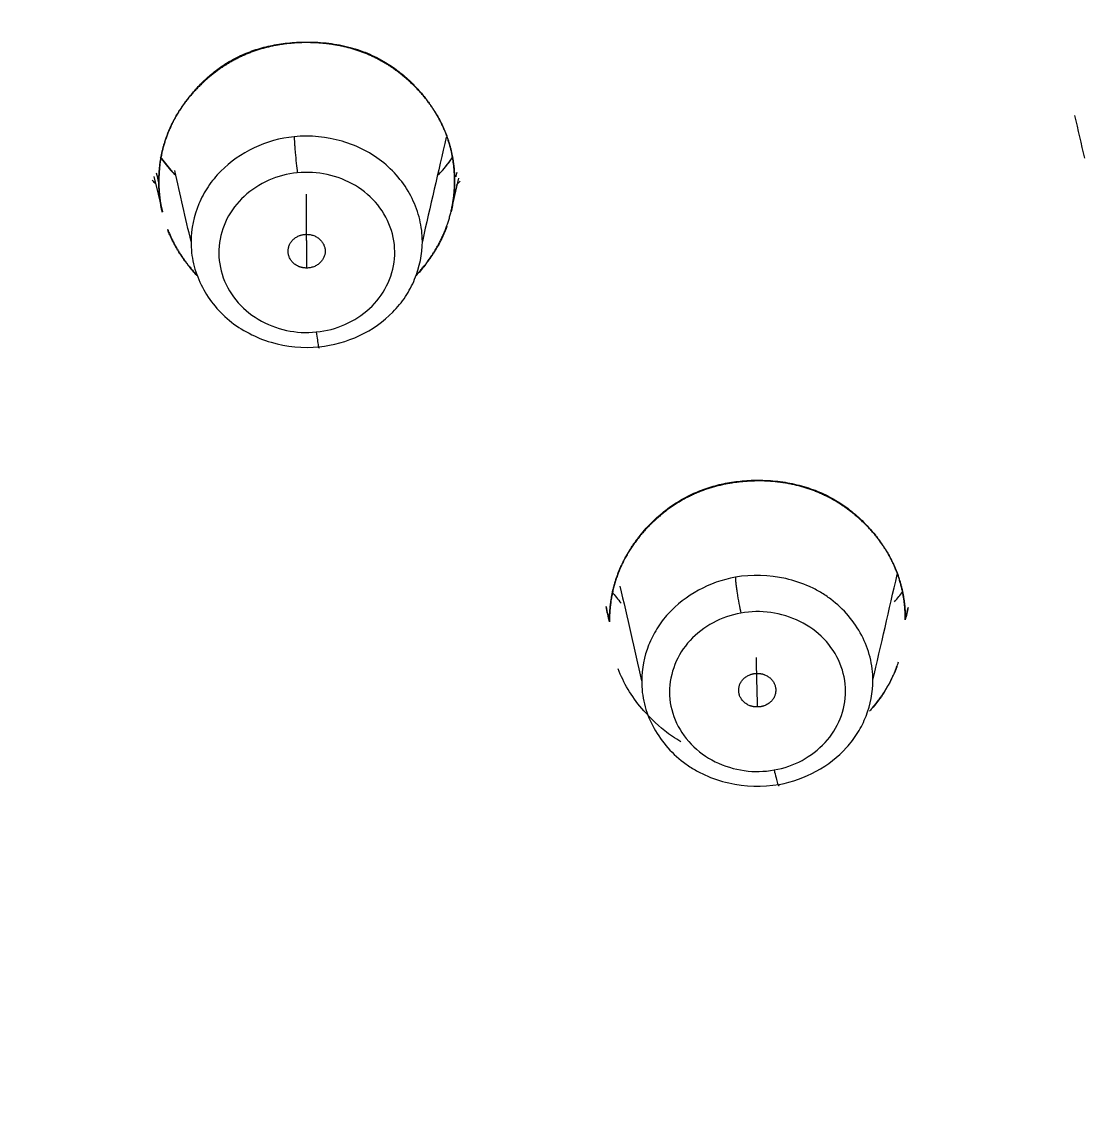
# Model space of a CAD drawing. Header units: millimetres. Extents: x 8883 to 11259, y -10160 to -6800.
# Drawn here: x 9737.04 to 9748.52, y -8427.36 to -8415.51 of the extents above; entities that cross this region are included whole.
import ezdxf

# ---------------------------------------------------------------- set-up
doc = ezdxf.new("R2010")
doc.units = ezdxf.units.MM
doc.layers.add('DIM', color=5, linetype='Continuous', lineweight=13)
doc.styles.add('ARIAL', font='arial.ttf')
doc.dimstyles.get("Standard").update_dxf_attribs({"dimtxt": 15, "dimasz": 15, "dimexe": 0.18, "dimexo": 0.0625, "dimgap": 4, "dimtad": 0, "dimdec": 1, "dimdsep": 46, "dimtxsty": 'ARIAL', "dimcen": 0, "dimclrd": 5, "dimclre": 5, "dimclrt": 5, "dimadec": 0, "dimazin": 0, "dimtfac": 1, "dimtdec": 1, "dimtofl": 0, "dimtmove": 0, "dimatfit": 3, "dimfxl": 1, "dimtolj": 1, "dimtzin": 0, "dimarcsym": 0})

# ---------------------------------------------------------------- blocks, each defined once
blk = doc.blocks.new('*D185')
at = {"layer": 'Defpoints', "color": 0, "transparency": 16777216}
for p in [(9678.596, -7626.145), (9989.37, -9683.127), (10114.894, -9683.127)]:
    blk.add_point(p, dxfattribs=at)
at = {"layer": 'DIM', "color": 5, "lineweight": -2, "transparency": 16777216}
for p, q in [((9678.658, -7626.145), (10115.074, -7626.145)), ((10114.894, -7644.145), (10114.894, -8614.508)), ((10114.894, -9665.127), (10114.894, -8694.764)), ((9989.433, -9683.127), (10115.074, -9683.127))]:
    blk.add_line(p, q, dxfattribs=at)
at = {"layer": 'DIM', "color": 5, "transparency": 16777216}
for points in [[(10111.894, -7644.145), (10117.894, -7644.145), (10114.894, -7626.145)], [(10111.894, -9665.127), (10117.894, -9665.127), (10114.894, -9683.127)]]:
    blk.add_solid(points, dxfattribs=at)
at = {"layer": 'DIM', "color": 5, "transparency": 16777216, "insert": (10114.894, -8654.636), "char_height": 18, "attachment_point": 5, "rotation": 90, "style": 'ARIAL'}
blk.add_mtext('\\A1;(2280)', dxfattribs=at)

msp = doc.modelspace()

# ---------------------------------------------------------------- linework, layer by layer
at = {"linetype": 'Continuous', "lineweight": 18}
for p, q in [((9738.466, -8417.179), (9738.557, -8417.563)), ((9741.673, -8417.558), (9741.758, -8417.198))]:
    msp.add_line(p, q, dxfattribs=at)
for centre, major_axis, start_param, end_param in [((9740.114, -8416.037), (-1.873, 0), 0.566468, 0.707153), ((9740.114, -8416.037), (1.873, 0), 3.709043, 3.827982), ((9740.114, -8416.037), (1.873, 0), 5.576081, 5.717797), ((9740.114, -8416.037), (-1.873, 0), 2.455253, 2.575173), ((9740.114, -8415.933), (-2.171, 0), 0.695274, 0.722567), ((9740.114, -8415.933), (-2.171, 0), 2.408326, 2.438858), ((9744.978, -8420.679), (1.894, 0), 3.735648, 3.824692), ((9744.978, -8420.679), (1.894, 0), 5.611473, 5.68962)]:
    msp.add_ellipse(centre, major_axis=major_axis, ratio=0.924527, start_param=start_param, end_param=end_param, dxfattribs=at)
for points, knots in [([(9738.519, -8417.244), (9738.519, -8417.238), (9738.519, -8417.226), (9738.519, -8417.207), (9738.519, -8417.189), (9738.52, -8417.171), (9738.521, -8417.153), (9738.522, -8417.135), (9738.523, -8417.117), (9738.525, -8417.099), (9738.527, -8417.081), (9738.529, -8417.063), (9738.531, -8417.046), (9738.533, -8417.028), (9738.536, -8417.01), (9738.538, -8416.993), (9738.542, -8416.975), (9738.545, -8416.958), (9738.548, -8416.94), (9738.552, -8416.923), (9738.556, -8416.906), (9738.56, -8416.888), (9738.564, -8416.871), (9738.569, -8416.854), (9738.574, -8416.837), (9738.579, -8416.82), (9738.584, -8416.803), (9738.59, -8416.786), (9738.595, -8416.77), (9738.601, -8416.753), (9738.607, -8416.736), (9738.614, -8416.72), (9738.62, -8416.703), (9738.627, -8416.686), (9738.634, -8416.67), (9738.641, -8416.654), (9738.649, -8416.637), (9738.656, -8416.621), (9738.664, -8416.605), (9738.673, -8416.588), (9738.681, -8416.572), (9738.69, -8416.556), (9738.698, -8416.54), (9738.707, -8416.524), (9738.717, -8416.508), (9738.726, -8416.493), (9738.736, -8416.477), (9738.746, -8416.461), (9738.756, -8416.446), (9738.767, -8416.43), (9738.777, -8416.414), (9738.788, -8416.399), (9738.799, -8416.384), (9738.811, -8416.368), (9738.833, -8416.338), (9738.869, -8416.294), (9738.918, -8416.237), (9738.968, -8416.184), (9739.02, -8416.133), (9739.073, -8416.086), (9739.128, -8416.041), (9739.184, -8416), (9739.242, -8415.962), (9739.301, -8415.926), (9739.393, -8415.877), (9739.524, -8415.822), (9739.699, -8415.771), (9739.885, -8415.739), (9740.055, -8415.728), (9740.203, -8415.729), (9740.324, -8415.738), (9740.441, -8415.754), (9740.555, -8415.778), (9740.665, -8415.81), (9740.771, -8415.849), (9740.873, -8415.896), (9740.972, -8415.951), (9741.066, -8416.013), (9741.156, -8416.084), (9741.243, -8416.162), (9741.325, -8416.247), (9741.384, -8416.319), (9741.424, -8416.371), (9741.447, -8416.403), (9741.469, -8416.435), (9741.49, -8416.467), (9741.51, -8416.499), (9741.529, -8416.531), (9741.547, -8416.564), (9741.564, -8416.597), (9741.58, -8416.631), (9741.595, -8416.664), (9741.61, -8416.698), (9741.623, -8416.732), (9741.635, -8416.767), (9741.647, -8416.802), (9741.657, -8416.837), (9741.667, -8416.872), (9741.675, -8416.907), (9741.683, -8416.943), (9741.69, -8416.979), (9741.696, -8417.015), (9741.701, -8417.052), (9741.705, -8417.089), (9741.708, -8417.126), (9741.71, -8417.163), (9741.711, -8417.201), (9741.711, -8417.226), (9741.711, -8417.239)], [0, 0, 0, 0, 0.00385, 0.007688, 0.011514, 0.015329, 0.019134, 0.022929, 0.026715, 0.030491, 0.034259, 0.038019, 0.041771, 0.045517, 0.049256, 0.05299, 0.056718, 0.060442, 0.064161, 0.067877, 0.07159, 0.0753, 0.079008, 0.082716, 0.086422, 0.090128, 0.093835, 0.097542, 0.101251, 0.104962, 0.108676, 0.112393, 0.116114, 0.11984, 0.12357, 0.127307, 0.131049, 0.134798, 0.138554, 0.142319, 0.146092, 0.149874, 0.153665, 0.157467, 0.161279, 0.165103, 0.168939, 0.172786, 0.176647, 0.180522, 0.18441, 0.188313, 0.192231, 0.196165, 0.200114, 0.215747, 0.231058, 0.246075, 0.260825, 0.275337, 0.289643, 0.303774, 0.317763, 0.331644, 0.345452, 0.380597, 0.416598, 0.453965, 0.49315, 0.517747, 0.541717, 0.565164, 0.588202, 0.610948, 0.633527, 0.656068, 0.678698, 0.701548, 0.724743, 0.748405, 0.772649, 0.797586, 0.805666, 0.813685, 0.821648, 0.829559, 0.837423, 0.845243, 0.853026, 0.860774, 0.868494, 0.87619, 0.883866, 0.891528, 0.89918, 0.906827, 0.914475, 0.922129, 0.929792, 0.93747, 0.945168, 0.95289, 0.960642, 0.968427, 0.976252, 0.984119, 0.992034, 1, 1, 1, 1]), ([(9741.711, -8417.239), (9741.711, -8417.232), (9741.711, -8417.219), (9741.711, -8417.199), (9741.71, -8417.179), (9741.709, -8417.159), (9741.708, -8417.139), (9741.707, -8417.119), (9741.705, -8417.099), (9741.704, -8417.079), (9741.701, -8417.059), (9741.699, -8417.039), (9741.696, -8417.019), (9741.693, -8416.999), (9741.69, -8416.98), (9741.686, -8416.96), (9741.682, -8416.94), (9741.678, -8416.92), (9741.674, -8416.9), (9741.669, -8416.88), (9741.664, -8416.861), (9741.658, -8416.841), (9741.653, -8416.821), (9741.647, -8416.802), (9741.64, -8416.782), (9741.634, -8416.763), (9741.627, -8416.743), (9741.62, -8416.724), (9741.612, -8416.704), (9741.604, -8416.685), (9741.596, -8416.666), (9741.588, -8416.647), (9741.579, -8416.628), (9741.57, -8416.609), (9741.561, -8416.59), (9741.551, -8416.571), (9741.541, -8416.553), (9741.531, -8416.534), (9741.52, -8416.515), (9741.509, -8416.497), (9741.498, -8416.479), (9741.486, -8416.461), (9741.474, -8416.442), (9741.462, -8416.424), (9741.45, -8416.407), (9741.437, -8416.389), (9741.424, -8416.371), (9741.41, -8416.354), (9741.397, -8416.337), (9741.382, -8416.319), (9741.368, -8416.302), (9741.354, -8416.285), (9741.339, -8416.268), (9741.323, -8416.252), (9741.308, -8416.235), (9741.292, -8416.219), (9741.276, -8416.203), (9741.259, -8416.187), (9741.243, -8416.171), (9741.226, -8416.156), (9741.209, -8416.14), (9741.192, -8416.125), (9741.175, -8416.111), (9741.158, -8416.096), (9741.14, -8416.082), (9741.123, -8416.068), (9741.105, -8416.055), (9741.087, -8416.041), (9741.069, -8416.028), (9741.051, -8416.015), (9741.033, -8416.003), (9741.015, -8415.991), (9740.996, -8415.979), (9740.977, -8415.967), (9740.958, -8415.956), (9740.939, -8415.945), (9740.92, -8415.934), (9740.901, -8415.923), (9740.882, -8415.913), (9740.862, -8415.903), (9740.842, -8415.893), (9740.823, -8415.884), (9740.803, -8415.875), (9740.783, -8415.866), (9740.762, -8415.857), (9740.742, -8415.849), (9740.721, -8415.841), (9740.701, -8415.833), (9740.68, -8415.826), (9740.659, -8415.819), (9740.638, -8415.812), (9740.617, -8415.805), (9740.595, -8415.799), (9740.574, -8415.793), (9740.552, -8415.787), (9740.53, -8415.782), (9740.508, -8415.777), (9740.486, -8415.772), (9740.464, -8415.768), (9740.441, -8415.763), (9740.419, -8415.759), (9740.396, -8415.756), (9740.373, -8415.752), (9740.35, -8415.749), (9740.327, -8415.747), (9740.304, -8415.744), (9740.28, -8415.742), (9740.256, -8415.74), (9740.233, -8415.739), (9740.209, -8415.737), (9740.185, -8415.736), (9740.161, -8415.736), (9740.136, -8415.735), (9740.112, -8415.735), (9740.087, -8415.735), (9740.063, -8415.736), (9740.039, -8415.737), (9740.015, -8415.738), (9739.991, -8415.739), (9739.967, -8415.741), (9739.943, -8415.743), (9739.919, -8415.745), (9739.896, -8415.748), (9739.873, -8415.751), (9739.849, -8415.754), (9739.826, -8415.758), (9739.803, -8415.762), (9739.78, -8415.766), (9739.758, -8415.77), (9739.735, -8415.775), (9739.712, -8415.78), (9739.69, -8415.786), (9739.668, -8415.791), (9739.646, -8415.797), (9739.624, -8415.804), (9739.602, -8415.81), (9739.58, -8415.817), (9739.558, -8415.825), (9739.537, -8415.832), (9739.516, -8415.84), (9739.494, -8415.848), (9739.473, -8415.857), (9739.452, -8415.866), (9739.431, -8415.875), (9739.411, -8415.884), (9739.39, -8415.894), (9739.37, -8415.904), (9739.349, -8415.915), (9739.329, -8415.925), (9739.309, -8415.936), (9739.289, -8415.948), (9739.269, -8415.959), (9739.25, -8415.971), (9739.23, -8415.984), (9739.211, -8415.996), (9739.191, -8416.009), (9739.172, -8416.023), (9739.153, -8416.036), (9739.134, -8416.05), (9739.116, -8416.064), (9739.097, -8416.079), (9739.079, -8416.094), (9739.06, -8416.109), (9739.042, -8416.125), (9739.024, -8416.141), (9739.006, -8416.157), (9738.988, -8416.173), (9738.971, -8416.19), (9738.953, -8416.207), (9738.936, -8416.225), (9738.919, -8416.242), (9738.902, -8416.26), (9738.886, -8416.278), (9738.87, -8416.296), (9738.855, -8416.314), (9738.84, -8416.333), (9738.825, -8416.351), (9738.81, -8416.37), (9738.796, -8416.389), (9738.782, -8416.408), (9738.768, -8416.427), (9738.755, -8416.447), (9738.742, -8416.467), (9738.73, -8416.486), (9738.718, -8416.506), (9738.706, -8416.526), (9738.694, -8416.547), (9738.683, -8416.567), (9738.673, -8416.587), (9738.662, -8416.608), (9738.652, -8416.629), (9738.643, -8416.65), (9738.633, -8416.671), (9738.624, -8416.692), (9738.616, -8416.713), (9738.608, -8416.734), (9738.6, -8416.756), (9738.592, -8416.777), (9738.585, -8416.799), (9738.578, -8416.821), (9738.572, -8416.842), (9738.566, -8416.864), (9738.56, -8416.886), (9738.555, -8416.908), (9738.55, -8416.93), (9738.546, -8416.952), (9738.541, -8416.974), (9738.538, -8416.997), (9738.534, -8417.019), (9738.531, -8417.041), (9738.528, -8417.064), (9738.526, -8417.086), (9738.524, -8417.109), (9738.522, -8417.131), (9738.521, -8417.154), (9738.52, -8417.176), (9738.519, -8417.199), (9738.519, -8417.221), (9738.519, -8417.236), (9738.519, -8417.244)], [0, 0, 0, 0, 0.004197, 0.008397, 0.012601, 0.01681, 0.021022, 0.025239, 0.02946, 0.033686, 0.037916, 0.042152, 0.046392, 0.050637, 0.054888, 0.059144, 0.063406, 0.067673, 0.071947, 0.076227, 0.080514, 0.084807, 0.089107, 0.093415, 0.09773, 0.102053, 0.106383, 0.110722, 0.11507, 0.119426, 0.123791, 0.128166, 0.13255, 0.136944, 0.141348, 0.145763, 0.150188, 0.154625, 0.159073, 0.163532, 0.168003, 0.172487, 0.176983, 0.181491, 0.186013, 0.190547, 0.195095, 0.199657, 0.204233, 0.208823, 0.213428, 0.218047, 0.222681, 0.227331, 0.231995, 0.236675, 0.241371, 0.246082, 0.25078, 0.255458, 0.260114, 0.264751, 0.269369, 0.273969, 0.278551, 0.283116, 0.287665, 0.292199, 0.296719, 0.301226, 0.30572, 0.310202, 0.314673, 0.319135, 0.323587, 0.328031, 0.332468, 0.336899, 0.341325, 0.345746, 0.350164, 0.35458, 0.358994, 0.363407, 0.367822, 0.372237, 0.376656, 0.381078, 0.385504, 0.389937, 0.394375, 0.398822, 0.403277, 0.407741, 0.412216, 0.416703, 0.421203, 0.425716, 0.430244, 0.434788, 0.439348, 0.443926, 0.448523, 0.453139, 0.457775, 0.462433, 0.467114, 0.471818, 0.476546, 0.4813, 0.48608, 0.490887, 0.495721, 0.500585, 0.505446, 0.510284, 0.515099, 0.519893, 0.524667, 0.52942, 0.534154, 0.538871, 0.54357, 0.548253, 0.55292, 0.557573, 0.562212, 0.566839, 0.571454, 0.576059, 0.580655, 0.585241, 0.589821, 0.594394, 0.598961, 0.603524, 0.608084, 0.612642, 0.617199, 0.621755, 0.626313, 0.630873, 0.635436, 0.640004, 0.644577, 0.649157, 0.653744, 0.658341, 0.662947, 0.667564, 0.672194, 0.676837, 0.681494, 0.686166, 0.690856, 0.695563, 0.700288, 0.705033, 0.7098, 0.714588, 0.719399, 0.724233, 0.729093, 0.733979, 0.738892, 0.743833, 0.748803, 0.753802, 0.758822, 0.763832, 0.76883, 0.773816, 0.778791, 0.783754, 0.788706, 0.793647, 0.798577, 0.803497, 0.808407, 0.813307, 0.818197, 0.823078, 0.82795, 0.832813, 0.837668, 0.842515, 0.847353, 0.852185, 0.857009, 0.861826, 0.866637, 0.871442, 0.876241, 0.881034, 0.885823, 0.890607, 0.895386, 0.900161, 0.904932, 0.9097, 0.914465, 0.919227, 0.923986, 0.928743, 0.933498, 0.938252, 0.943004, 0.947755, 0.952505, 0.957254, 0.962003, 0.966751, 0.9715, 0.976249, 0.980998, 0.985747, 0.990497, 0.995248, 1, 1, 1, 1]), ([(9739.98, -8416.751), (9739.98, -8416.767), (9739.981, -8416.801), (9739.986, -8416.864), (9739.992, -8416.937), (9740.001, -8417.038), (9740.009, -8417.11), (9740.013, -8417.141)], [0, 0, 0, 0, 0.249795, 0.374829, 0.499863, 0.749932, 1, 1, 1, 1]), ([(9738.519, -8417.244), (9738.519, -8417.25), (9738.519, -8417.263), (9738.519, -8417.283), (9738.52, -8417.303), (9738.521, -8417.322), (9738.523, -8417.342), (9738.524, -8417.361), (9738.526, -8417.381), (9738.528, -8417.4), (9738.53, -8417.42), (9738.533, -8417.439), (9738.536, -8417.459), (9738.539, -8417.478), (9738.543, -8417.498), (9738.547, -8417.517), (9738.551, -8417.537), (9738.554, -8417.552), (9738.556, -8417.561), (9738.557, -8417.564)], [0, 0, 0, 0, 0.060493, 0.121047, 0.18166, 0.242333, 0.303066, 0.36386, 0.424713, 0.485627, 0.5466, 0.607634, 0.668728, 0.729883, 0.791098, 0.852373, 0.913709, 0.975106, 1, 1, 1, 1]), ([(9738.555, -8417.564), (9738.554, -8417.558), (9738.549, -8417.539), (9738.543, -8417.508), (9738.537, -8417.471), (9738.531, -8417.434), (9738.527, -8417.397), (9738.523, -8417.359), (9738.521, -8417.321), (9738.519, -8417.283), (9738.519, -8417.257), (9738.519, -8417.244)], [0, 0, 0, 0, 0.061358, 0.176428, 0.292004, 0.408156, 0.524955, 0.64247, 0.760771, 0.879926, 1, 1, 1, 1]), ([(9741.297, -8418.243), (9741.301, -8418.238), (9741.311, -8418.227), (9741.327, -8418.211), (9741.342, -8418.193), (9741.358, -8418.175), (9741.373, -8418.157), (9741.388, -8418.139), (9741.403, -8418.121), (9741.417, -8418.102), (9741.431, -8418.083), (9741.445, -8418.064), (9741.458, -8418.044), (9741.472, -8418.024), (9741.484, -8418.005), (9741.497, -8417.985), (9741.509, -8417.964), (9741.521, -8417.944), (9741.533, -8417.923), (9741.544, -8417.902), (9741.555, -8417.881), (9741.565, -8417.86), (9741.575, -8417.839), (9741.585, -8417.817), (9741.595, -8417.796), (9741.604, -8417.774), (9741.613, -8417.752), (9741.621, -8417.73), (9741.629, -8417.707), (9741.637, -8417.685), (9741.644, -8417.662), (9741.651, -8417.64), (9741.658, -8417.617), (9741.664, -8417.594), (9741.67, -8417.571), (9741.676, -8417.548), (9741.681, -8417.524), (9741.685, -8417.501), (9741.69, -8417.478), (9741.694, -8417.454), (9741.697, -8417.43), (9741.7, -8417.407), (9741.703, -8417.383), (9741.705, -8417.359), (9741.707, -8417.335), (9741.709, -8417.311), (9741.71, -8417.287), (9741.711, -8417.263), (9741.711, -8417.247), (9741.711, -8417.239)], [0, 0, 0, 0, 0.017645, 0.038542, 0.059458, 0.080395, 0.101352, 0.122329, 0.143326, 0.164344, 0.185382, 0.20644, 0.227518, 0.248617, 0.269736, 0.290875, 0.312035, 0.333215, 0.354416, 0.375637, 0.396878, 0.41814, 0.439422, 0.460725, 0.482048, 0.503391, 0.524756, 0.54614, 0.567546, 0.588972, 0.610418, 0.631885, 0.653373, 0.674882, 0.696411, 0.717961, 0.739531, 0.761123, 0.782735, 0.804367, 0.826021, 0.847695, 0.869391, 0.891107, 0.912843, 0.934601, 0.95638, 0.978179, 1, 1, 1, 1]), ([(9741.711, -8417.239), (9741.711, -8417.245), (9741.711, -8417.258), (9741.71, -8417.277), (9741.71, -8417.296), (9741.709, -8417.314), (9741.708, -8417.333), (9741.706, -8417.352), (9741.705, -8417.37), (9741.703, -8417.389), (9741.701, -8417.407), (9741.699, -8417.426), (9741.696, -8417.444), (9741.693, -8417.462), (9741.69, -8417.48), (9741.687, -8417.498), (9741.684, -8417.516), (9741.68, -8417.534), (9741.677, -8417.548), (9741.675, -8417.557), (9741.675, -8417.56)], [0, 0, 0, 0, 0.058934, 0.117633, 0.176103, 0.234352, 0.292389, 0.350222, 0.407859, 0.465307, 0.522576, 0.579672, 0.636605, 0.693382, 0.750012, 0.806503, 0.862864, 0.919103, 0.975227, 1, 1, 1, 1]), ([(9741.628, -8417.717), (9741.627, -8417.72), (9741.624, -8417.728), (9741.619, -8417.742), (9741.613, -8417.759), (9741.606, -8417.776), (9741.599, -8417.792), (9741.592, -8417.809), (9741.584, -8417.825), (9741.576, -8417.842), (9741.569, -8417.858), (9741.561, -8417.874), (9741.552, -8417.891), (9741.544, -8417.907), (9741.535, -8417.923), (9741.526, -8417.939), (9741.517, -8417.955), (9741.507, -8417.97), (9741.498, -8417.986), (9741.488, -8418.002), (9741.478, -8418.017), (9741.468, -8418.033), (9741.457, -8418.048), (9741.447, -8418.064), (9741.436, -8418.079), (9741.425, -8418.094), (9741.413, -8418.109), (9741.402, -8418.124), (9741.378, -8418.154), (9741.344, -8418.196), (9741.312, -8418.232), (9741.296, -8418.248)], [0, 0, 0, 0, 0.014382, 0.043273, 0.072157, 0.101037, 0.129919, 0.158806, 0.187703, 0.216614, 0.245543, 0.274495, 0.303473, 0.332481, 0.361524, 0.390605, 0.419729, 0.448899, 0.47812, 0.507396, 0.536729, 0.566125, 0.595586, 0.625117, 0.654722, 0.684403, 0.714164, 0.74401, 0.773943, 0.893892, 1, 1, 1, 1]), ([(9738.93, -8418.249), (9738.899, -8418.216), (9738.861, -8418.172), (9738.818, -8418.116), (9738.795, -8418.085), (9738.773, -8418.054), (9738.751, -8418.022), (9738.731, -8417.99), (9738.711, -8417.958), (9738.693, -8417.925), (9738.675, -8417.892), (9738.659, -8417.859), (9738.643, -8417.825), (9738.628, -8417.791), (9738.618, -8417.767), (9738.614, -8417.755), (9738.613, -8417.754)], [0, 0, 0, 0, 0.225978, 0.291592, 0.356784, 0.421591, 0.486047, 0.55019, 0.614057, 0.677685, 0.741113, 0.80438, 0.867525, 0.930588, 0.993608, 1, 1, 1, 1]), ([(9738.615, -8417.753), (9738.617, -8417.757), (9738.621, -8417.768), (9738.628, -8417.784), (9738.636, -8417.803), (9738.644, -8417.821), (9738.652, -8417.84), (9738.661, -8417.858), (9738.67, -8417.876), (9738.679, -8417.895), (9738.689, -8417.913), (9738.698, -8417.931), (9738.708, -8417.948), (9738.719, -8417.966), (9738.729, -8417.984), (9738.74, -8418.001), (9738.751, -8418.018), (9738.762, -8418.036), (9738.774, -8418.053), (9738.786, -8418.07), (9738.798, -8418.086), (9738.81, -8418.103), (9738.823, -8418.12), (9738.836, -8418.136), (9738.849, -8418.152), (9738.862, -8418.168), (9738.876, -8418.184), (9738.889, -8418.2), (9738.903, -8418.216), (9738.918, -8418.231), (9738.929, -8418.242), (9738.935, -8418.249), (9738.936, -8418.25)], [0, 0, 0, 0, 0.023457, 0.057592, 0.09176, 0.125961, 0.160197, 0.194466, 0.228769, 0.263105, 0.297476, 0.33188, 0.366318, 0.40079, 0.435295, 0.469835, 0.504408, 0.539016, 0.573657, 0.608333, 0.643042, 0.677786, 0.712563, 0.747375, 0.782221, 0.817101, 0.852015, 0.886964, 0.921946, 0.956963, 0.992015, 1, 1, 1, 1]), ([(9738.867, -8417.883), (9738.866, -8417.923), (9738.868, -8417.963), (9738.877, -8418.042), (9738.898, -8418.161), (9738.939, -8418.275), (9739.046, -8418.494), (9739.15, -8418.627), (9739.345, -8418.787), (9739.416, -8418.833), (9739.568, -8418.912), (9739.648, -8418.945), (9739.898, -8419.018), (9740.076, -8419.035), (9740.249, -8419.018)], [0, 0, 0, 0, 0.0625, 0.0625, 0.125, 0.25, 0.25, 0.5, 0.5, 0.625, 0.625, 0.75, 0.75, 1, 1, 1, 1]), ([(9740.249, -8419.018), (9740.401, -8419.003), (9740.549, -8418.961), (9740.82, -8418.833), (9740.943, -8418.747), (9741.096, -8418.592), (9741.141, -8418.536), (9741.22, -8418.417), (9741.253, -8418.354), (9741.334, -8418.158), (9741.363, -8418.019), (9741.363, -8417.88)], [0, 0, 0, 0, 0.25, 0.25, 0.5, 0.5, 0.625, 0.625, 0.75, 0.75, 1, 1, 1, 1]), ([(9740.218, -8418.858), (9740.222, -8418.888), (9740.23, -8418.947), (9740.238, -8419.002), (9740.244, -8419.026), (9740.248, -8419.035), (9740.249, -8419.028), (9740.249, -8419.018)], [0, 0, 0, 0, 0.250081, 0.500163, 0.625204, 0.750244, 1, 1, 1, 1]), ([(9743.384, -8421.987), (9743.384, -8421.98), (9743.384, -8421.968), (9743.384, -8421.949), (9743.384, -8421.93), (9743.385, -8421.911), (9743.386, -8421.892), (9743.387, -8421.873), (9743.388, -8421.854), (9743.39, -8421.835), (9743.392, -8421.817), (9743.394, -8421.798), (9743.396, -8421.78), (9743.399, -8421.761), (9743.402, -8421.743), (9743.405, -8421.724), (9743.408, -8421.706), (9743.411, -8421.688), (9743.415, -8421.67), (9743.419, -8421.652), (9743.423, -8421.634), (9743.428, -8421.616), (9743.432, -8421.598), (9743.437, -8421.58), (9743.442, -8421.562), (9743.448, -8421.544), (9743.453, -8421.527), (9743.459, -8421.509), (9743.465, -8421.492), (9743.472, -8421.474), (9743.478, -8421.457), (9743.485, -8421.439), (9743.492, -8421.422), (9743.5, -8421.405), (9743.507, -8421.388), (9743.515, -8421.371), (9743.523, -8421.354), (9743.531, -8421.337), (9743.54, -8421.32), (9743.549, -8421.303), (9743.558, -8421.286), (9743.567, -8421.269), (9743.577, -8421.253), (9743.587, -8421.236), (9743.597, -8421.22), (9743.607, -8421.203), (9743.617, -8421.187), (9743.628, -8421.171), (9743.639, -8421.154), (9743.651, -8421.138), (9743.662, -8421.122), (9743.674, -8421.106), (9743.686, -8421.09), (9743.698, -8421.074), (9743.729, -8421.035), (9743.779, -8420.976), (9743.853, -8420.9), (9743.93, -8420.829), (9744.01, -8420.765), (9744.094, -8420.706), (9744.182, -8420.654), (9744.295, -8420.596), (9744.437, -8420.539), (9744.612, -8420.492), (9744.795, -8420.464), (9744.993, -8420.454), (9745.199, -8420.465), (9745.407, -8420.502), (9745.603, -8420.562), (9745.787, -8420.648), (9745.959, -8420.758), (9746.116, -8420.893), (9746.218, -8421.006), (9746.278, -8421.082), (9746.302, -8421.114), (9746.324, -8421.146), (9746.346, -8421.179), (9746.367, -8421.211), (9746.387, -8421.244), (9746.406, -8421.278), (9746.423, -8421.311), (9746.44, -8421.345), (9746.456, -8421.379), (9746.471, -8421.414), (9746.485, -8421.448), (9746.498, -8421.483), (9746.509, -8421.519), (9746.52, -8421.554), (9746.53, -8421.59), (9746.539, -8421.626), (9746.547, -8421.662), (9746.554, -8421.699), (9746.56, -8421.736), (9746.565, -8421.773), (9746.57, -8421.811), (9746.573, -8421.848), (9746.575, -8421.887), (9746.576, -8421.925), (9746.576, -8421.951), (9746.576, -8421.963)], [0, 0, 0, 0, 0.00401, 0.008008, 0.011993, 0.015966, 0.019928, 0.02388, 0.027821, 0.031753, 0.035676, 0.039591, 0.043497, 0.047397, 0.051289, 0.055176, 0.059057, 0.062934, 0.066806, 0.070674, 0.07454, 0.078403, 0.082264, 0.086125, 0.089985, 0.093845, 0.097706, 0.101568, 0.105433, 0.109301, 0.113172, 0.117048, 0.120928, 0.124814, 0.128705, 0.132604, 0.136511, 0.140425, 0.144348, 0.148281, 0.152224, 0.156178, 0.160144, 0.164121, 0.168112, 0.172116, 0.176134, 0.180167, 0.184215, 0.188279, 0.19236, 0.196458, 0.200574, 0.204709, 0.208862, 0.230912, 0.252462, 0.273602, 0.294422, 0.315018, 0.335489, 0.355933, 0.391338, 0.427122, 0.463759, 0.501677, 0.544823, 0.58645, 0.627155, 0.667582, 0.708402, 0.750274, 0.793827, 0.802093, 0.810294, 0.818432, 0.826513, 0.834541, 0.842521, 0.850459, 0.858358, 0.866225, 0.874065, 0.881881, 0.889681, 0.897469, 0.90525, 0.91303, 0.920814, 0.928607, 0.936414, 0.944241, 0.952093, 0.959975, 0.967891, 0.975847, 0.983847, 0.991897, 1, 1, 1, 1]), ([(9746.576, -8421.964), (9746.576, -8421.957), (9746.576, -8421.943), (9746.576, -8421.922), (9746.575, -8421.902), (9746.574, -8421.881), (9746.573, -8421.86), (9746.572, -8421.84), (9746.57, -8421.819), (9746.568, -8421.798), (9746.565, -8421.777), (9746.563, -8421.757), (9746.56, -8421.736), (9746.556, -8421.715), (9746.553, -8421.695), (9746.549, -8421.674), (9746.545, -8421.653), (9746.54, -8421.633), (9746.535, -8421.612), (9746.53, -8421.591), (9746.524, -8421.571), (9746.519, -8421.55), (9746.512, -8421.53), (9746.506, -8421.51), (9746.499, -8421.489), (9746.492, -8421.469), (9746.484, -8421.449), (9746.476, -8421.429), (9746.468, -8421.408), (9746.46, -8421.388), (9746.451, -8421.368), (9746.441, -8421.349), (9746.432, -8421.329), (9746.422, -8421.309), (9746.412, -8421.289), (9746.401, -8421.27), (9746.39, -8421.25), (9746.379, -8421.231), (9746.367, -8421.212), (9746.355, -8421.193), (9746.343, -8421.174), (9746.33, -8421.155), (9746.317, -8421.136), (9746.303, -8421.117), (9746.289, -8421.099), (9746.275, -8421.081), (9746.261, -8421.062), (9746.246, -8421.044), (9746.231, -8421.026), (9746.215, -8421.009), (9746.2, -8420.991), (9746.183, -8420.973), (9746.167, -8420.956), (9746.15, -8420.939), (9746.133, -8420.922), (9746.115, -8420.905), (9746.097, -8420.889), (9746.079, -8420.872), (9746.061, -8420.856), (9746.043, -8420.841), (9746.024, -8420.825), (9746.005, -8420.81), (9745.986, -8420.795), (9745.967, -8420.781), (9745.948, -8420.767), (9745.929, -8420.753), (9745.909, -8420.739), (9745.89, -8420.726), (9745.87, -8420.713), (9745.85, -8420.7), (9745.83, -8420.688), (9745.809, -8420.676), (9745.789, -8420.664), (9745.768, -8420.653), (9745.747, -8420.642), (9745.726, -8420.631), (9745.705, -8420.621), (9745.684, -8420.611), (9745.662, -8420.601), (9745.64, -8420.592), (9745.619, -8420.583), (9745.597, -8420.574), (9745.574, -8420.565), (9745.552, -8420.557), (9745.529, -8420.55), (9745.507, -8420.542), (9745.484, -8420.535), (9745.461, -8420.528), (9745.438, -8420.522), (9745.414, -8420.516), (9745.391, -8420.51), (9745.367, -8420.505), (9745.343, -8420.5), (9745.319, -8420.495), (9745.295, -8420.491), (9745.27, -8420.487), (9745.246, -8420.483), (9745.221, -8420.48), (9745.196, -8420.477), (9745.171, -8420.474), (9745.145, -8420.472), (9745.12, -8420.47), (9745.094, -8420.468), (9745.068, -8420.467), (9745.042, -8420.466), (9745.016, -8420.466), (9744.99, -8420.466), (9744.963, -8420.466), (9744.936, -8420.467), (9744.91, -8420.468), (9744.883, -8420.469), (9744.857, -8420.471), (9744.831, -8420.473), (9744.805, -8420.475), (9744.779, -8420.478), (9744.753, -8420.481), (9744.728, -8420.484), (9744.702, -8420.488), (9744.677, -8420.492), (9744.652, -8420.497), (9744.627, -8420.502), (9744.602, -8420.507), (9744.577, -8420.513), (9744.552, -8420.519), (9744.528, -8420.525), (9744.503, -8420.532), (9744.479, -8420.539), (9744.455, -8420.547), (9744.431, -8420.555), (9744.408, -8420.563), (9744.384, -8420.572), (9744.361, -8420.581), (9744.337, -8420.59), (9744.314, -8420.6), (9744.291, -8420.61), (9744.269, -8420.621), (9744.246, -8420.632), (9744.223, -8420.644), (9744.201, -8420.655), (9744.179, -8420.667), (9744.157, -8420.68), (9744.135, -8420.693), (9744.113, -8420.706), (9744.092, -8420.72), (9744.07, -8420.734), (9744.049, -8420.749), (9744.028, -8420.764), (9744.007, -8420.779), (9743.986, -8420.795), (9743.966, -8420.811), (9743.945, -8420.827), (9743.925, -8420.844), (9743.905, -8420.862), (9743.885, -8420.88), (9743.865, -8420.898), (9743.845, -8420.916), (9743.826, -8420.935), (9743.807, -8420.954), (9743.788, -8420.974), (9743.769, -8420.994), (9743.751, -8421.014), (9743.733, -8421.034), (9743.716, -8421.055), (9743.699, -8421.076), (9743.683, -8421.097), (9743.667, -8421.118), (9743.651, -8421.139), (9743.636, -8421.161), (9743.621, -8421.183), (9743.607, -8421.205), (9743.593, -8421.227), (9743.579, -8421.25), (9743.566, -8421.273), (9743.553, -8421.295), (9743.541, -8421.318), (9743.529, -8421.342), (9743.518, -8421.365), (9743.507, -8421.389), (9743.497, -8421.412), (9743.487, -8421.436), (9743.478, -8421.46), (9743.469, -8421.484), (9743.46, -8421.509), (9743.452, -8421.533), (9743.444, -8421.557), (9743.437, -8421.582), (9743.43, -8421.607), (9743.424, -8421.632), (9743.418, -8421.657), (9743.413, -8421.682), (9743.408, -8421.707), (9743.403, -8421.732), (9743.399, -8421.757), (9743.396, -8421.783), (9743.393, -8421.808), (9743.39, -8421.833), (9743.388, -8421.859), (9743.386, -8421.885), (9743.385, -8421.91), (9743.384, -8421.936), (9743.384, -8421.962), (9743.384, -8421.979), (9743.384, -8421.987)], [0, 0, 0, 0, 0.004331, 0.008668, 0.013011, 0.017362, 0.021719, 0.026083, 0.030453, 0.034831, 0.039217, 0.043609, 0.048009, 0.052417, 0.056833, 0.061257, 0.06569, 0.07013, 0.07458, 0.079039, 0.083507, 0.087984, 0.092471, 0.096969, 0.101476, 0.105994, 0.110524, 0.115064, 0.119616, 0.12418, 0.128756, 0.133344, 0.137945, 0.14256, 0.147188, 0.151829, 0.156485, 0.161156, 0.165841, 0.170542, 0.175258, 0.17999, 0.184738, 0.189503, 0.194285, 0.199084, 0.203901, 0.208735, 0.213588, 0.218459, 0.223349, 0.228258, 0.233187, 0.238135, 0.243103, 0.24809, 0.253097, 0.258093, 0.263067, 0.268021, 0.272956, 0.277872, 0.28277, 0.287651, 0.292516, 0.297367, 0.302204, 0.307027, 0.311839, 0.31664, 0.321431, 0.326214, 0.330988, 0.335757, 0.340519, 0.345278, 0.350034, 0.354787, 0.35954, 0.364294, 0.369049, 0.373807, 0.37857, 0.383337, 0.388112, 0.392894, 0.397686, 0.402488, 0.407302, 0.412129, 0.41697, 0.421828, 0.426701, 0.431594, 0.436505, 0.441438, 0.446392, 0.45137, 0.456373, 0.461401, 0.466456, 0.47154, 0.476654, 0.481798, 0.486974, 0.492184, 0.497428, 0.502708, 0.508012, 0.513296, 0.518556, 0.523793, 0.529007, 0.5342, 0.539374, 0.544528, 0.549664, 0.554784, 0.559889, 0.56498, 0.570057, 0.575123, 0.580179, 0.585225, 0.590264, 0.595296, 0.600324, 0.605347, 0.610369, 0.61539, 0.620411, 0.625435, 0.630462, 0.635494, 0.640532, 0.645579, 0.650635, 0.655702, 0.660781, 0.665875, 0.670983, 0.676109, 0.681253, 0.686417, 0.691603, 0.696812, 0.702045, 0.707303, 0.71259, 0.717905, 0.72325, 0.728627, 0.734037, 0.739482, 0.744963, 0.750481, 0.756037, 0.761621, 0.767194, 0.772755, 0.778304, 0.783841, 0.789367, 0.794881, 0.800384, 0.805877, 0.811359, 0.816831, 0.822294, 0.827747, 0.833192, 0.838628, 0.844056, 0.849477, 0.854891, 0.860298, 0.865699, 0.871094, 0.876484, 0.88187, 0.88725, 0.892628, 0.898001, 0.903372, 0.90874, 0.914106, 0.919471, 0.924835, 0.930197, 0.935559, 0.940922, 0.946284, 0.951648, 0.957012, 0.962378, 0.967745, 0.973115, 0.978486, 0.98386, 0.989237, 0.994617, 1, 1, 1, 1]), ([(9744.742, -8421.505), (9744.742, -8421.513), (9744.743, -8421.532), (9744.747, -8421.571), (9744.753, -8421.618), (9744.763, -8421.69), (9744.78, -8421.79), (9744.794, -8421.862), (9744.801, -8421.893)], [0, 0, 0, 0, 0.12472, 0.24976, 0.3748, 0.49984, 0.74992, 1, 1, 1, 1]), ([(9746.485, -8422.471), (9746.456, -8422.548), (9746.42, -8422.623), (9746.334, -8422.768), (9746.311, -8422.806), (9746.216, -8422.921), (9746.202, -8422.936), (9746.189, -8422.951)], [0, 0, 0, 0, 0.460445, 0.460445, 0.926483, 0.926483, 1, 1, 1, 1]), ([(9746.217, -8422.916), (9746.221, -8422.912), (9746.231, -8422.9), (9746.247, -8422.881), (9746.266, -8422.857), (9746.285, -8422.832), (9746.303, -8422.808), (9746.321, -8422.783), (9746.338, -8422.758), (9746.355, -8422.732), (9746.371, -8422.707), (9746.386, -8422.681), (9746.401, -8422.654), (9746.415, -8422.628), (9746.429, -8422.601), (9746.442, -8422.574), (9746.455, -8422.547), (9746.466, -8422.519), (9746.478, -8422.491), (9746.488, -8422.463), (9746.497, -8422.439), (9746.502, -8422.424), (9746.504, -8422.418)], [0, 0, 0, 0, 0.026529, 0.079301, 0.131998, 0.184623, 0.23718, 0.289674, 0.342109, 0.394489, 0.44682, 0.499106, 0.551354, 0.603568, 0.655753, 0.707917, 0.760065, 0.812201, 0.864334, 0.916467, 0.968608, 1, 1, 1, 1]), ([(9744.153, -8423.281), (9744.093, -8423.246), (9744.035, -8423.206), (9743.891, -8423.093), (9743.788, -8422.988), (9743.62, -8422.788), (9743.535, -8422.646), (9743.477, -8422.495)], [0, 0, 0, 0, 0.176803, 0.176803, 0.455782, 0.455782, 1, 1, 1, 1]), ([(9743.731, -8422.622), (9743.73, -8422.706), (9743.74, -8422.79), (9743.78, -8422.953), (9743.81, -8423.032), (9743.928, -8423.259), (9744.042, -8423.395), (9744.218, -8423.528), (9744.255, -8423.553), (9744.332, -8423.599), (9744.451, -8423.661), (9744.754, -8423.763), (9745.036, -8423.772), (9745.216, -8423.74)], [0, 0, 0, 0, 0.125, 0.125, 0.25, 0.25, 0.5, 0.5, 0.5625, 0.5625, 0.625, 0.75, 1, 1, 1, 1]), ([(9745.216, -8423.74), (9745.497, -8423.69), (9745.759, -8423.546), (9745.988, -8423.293), (9746.029, -8423.239), (9746.1, -8423.125), (9746.129, -8423.064), (9746.201, -8422.879), (9746.226, -8422.747), (9746.226, -8422.616)], [0, 0, 0, 0, 0.5, 0.5, 0.625, 0.625, 0.75, 0.75, 1, 1, 1, 1]), ([(9745.161, -8423.585), (9745.168, -8423.614), (9745.181, -8423.672), (9745.196, -8423.725), (9745.205, -8423.748), (9745.211, -8423.755), (9745.214, -8423.753), (9745.215, -8423.745), (9745.216, -8423.74)], [0, 0, 0, 0, 0.2501, 0.5002, 0.62525, 0.7503, 0.87535, 1, 1, 1, 1])]:
    msp.add_open_spline(points, degree=3, knots=knots, dxfattribs=at)
for points in [[(9748.513, -8416.981), (9748.478, -8416.828), (9748.443, -8416.676), (9748.408, -8416.523)], [(9738.666, -8417.127), (9738.625, -8417.082), (9738.587, -8417.035), (9738.552, -8416.986)], [(9738.519, -8417.244), (9738.511, -8417.21), (9738.503, -8417.176), (9738.495, -8417.143)], [(9740.013, -8417.141), (9739.903, -8417.152), (9739.7, -8417.205), (9739.425, -8417.383), (9739.237, -8417.629), (9739.149, -8417.931), (9739.182, -8418.24), (9739.335, -8418.524), (9739.579, -8418.735), (9739.896, -8418.858), (9740.108, -8418.869), (9740.218, -8418.858)], [(9740.218, -8418.858), (9740.328, -8418.847), (9740.532, -8418.794), (9740.807, -8418.616), (9740.994, -8418.37), (9741.082, -8418.068), (9741.05, -8417.759), (9740.896, -8417.475), (9740.653, -8417.264), (9740.336, -8417.141), (9740.124, -8417.13), (9740.013, -8417.141)], [(9741.734, -8417.138), (9741.731, -8417.153), (9741.727, -8417.169), (9741.723, -8417.184)], [(9743.384, -8421.987), (9743.371, -8421.932), (9743.358, -8421.877), (9743.346, -8421.822)], [(9743.346, -8421.822), (9743.358, -8421.877), (9743.371, -8421.932), (9743.384, -8421.987)], [(9745.161, -8423.585), (9745.27, -8423.565), (9745.468, -8423.497), (9745.726, -8423.299), (9745.89, -8423.04), (9745.951, -8422.733), (9745.89, -8422.428), (9745.712, -8422.157), (9745.45, -8421.966), (9745.123, -8421.868), (9744.91, -8421.873), (9744.801, -8421.893)], [(9746.607, -8421.831), (9746.597, -8421.875), (9746.587, -8421.92), (9746.576, -8421.964)], [(9746.576, -8421.964), (9746.587, -8421.919), (9746.597, -8421.875), (9746.607, -8421.831)], [(9744.801, -8421.893), (9744.692, -8421.913), (9744.494, -8421.98), (9744.237, -8422.178), (9744.072, -8422.438), (9744.011, -8422.745), (9744.072, -8423.049), (9744.251, -8423.32), (9744.513, -8423.511), (9744.84, -8423.609), (9745.052, -8423.604), (9745.161, -8423.585)]]:
    msp.add_open_spline(points, degree=3, dxfattribs=at)
at = {"linetype": 'Continuous', "lineweight": 13}
for points, knots in [([(9739.98, -8416.751), (9739.829, -8416.766), (9739.681, -8416.808), (9739.411, -8416.935), (9739.288, -8417.02), (9739.136, -8417.175), (9739.09, -8417.231), (9739.011, -8417.349), (9738.978, -8417.412), (9738.896, -8417.606), (9738.867, -8417.745), (9738.867, -8417.883)], [0, 0, 0, 0, 0.25, 0.25, 0.5, 0.5, 0.625, 0.625, 0.75, 0.75, 1, 1, 1, 1]), ([(9741.363, -8417.88), (9741.363, -8417.84), (9741.358, -8417.761), (9741.33, -8417.604), (9741.288, -8417.49), (9741.181, -8417.272), (9741.077, -8417.14), (9740.882, -8416.981), (9740.811, -8416.934), (9740.66, -8416.856), (9740.579, -8416.824), (9740.33, -8416.751), (9740.153, -8416.734), (9739.98, -8416.751)], [0, 0, 0, 0, 0.0625, 0.125, 0.25, 0.25, 0.5, 0.5, 0.625, 0.625, 0.75, 0.75, 1, 1, 1, 1]), ([(9744.742, -8421.505), (9744.601, -8421.53), (9744.466, -8421.579), (9744.219, -8421.713), (9744.108, -8421.799), (9743.971, -8421.949), (9743.93, -8422.003), (9743.86, -8422.117), (9743.83, -8422.177), (9743.757, -8422.361), (9743.732, -8422.492), (9743.731, -8422.622)], [0, 0, 0, 0, 0.25, 0.25, 0.5, 0.5, 0.625, 0.625, 0.75, 0.75, 1, 1, 1, 1]), ([(9746.226, -8422.616), (9746.226, -8422.533), (9746.216, -8422.45), (9746.176, -8422.287), (9746.145, -8422.208), (9746.027, -8421.983), (9745.912, -8421.848), (9745.737, -8421.715), (9745.7, -8421.69), (9745.623, -8421.645), (9745.504, -8421.583), (9745.375, -8421.54), (9745.108, -8421.479), (9744.921, -8421.473), (9744.742, -8421.505)], [0, 0, 0, 0, 0.125, 0.125, 0.25, 0.25, 0.5, 0.5, 0.5625, 0.5625, 0.625, 0.75, 0.75, 1, 1, 1, 1])]:
    msp.add_open_spline(points, degree=3, knots=knots, dxfattribs=at)
for points, degree in [([(9741.621, -8416.755), (9741.535, -8417.13), (9741.449, -8417.505), (9741.363, -8417.88)], 3), ([(9738.866, -8417.883), (9738.808, -8417.628), (9738.749, -8417.373), (9738.69, -8417.117)], 3), ([(9740.114, -8417.804), (9740.113, -8417.66), (9740.112, -8417.516), (9740.111, -8417.372)], 3), ([(9740.11, -8417.807), (9740.114, -8418.168)], 1), ([(9746.227, -8422.616), (9746.314, -8422.236), (9746.402, -8421.856), (9746.489, -8421.475)], 3), ([(9743.496, -8421.6), (9743.574, -8421.941), (9743.652, -8422.282), (9743.73, -8422.622)], 3), ([(9744.965, -8422.371), (9744.978, -8422.905)], 1)]:
    msp.add_open_spline(points, degree=degree, dxfattribs=at)
at = {"linetype": 'Continuous', "lineweight": 18}
for points, weights, knots in [([(9740.114, -8418.168), (9740.03, -8418.168), (9739.913, -8418.06), (9739.916, -8417.907), (9740.034, -8417.804), (9740.114, -8417.804)], [1, 0.922369618366, 0.922369618366, 0.922369618366, 0.922369618366, 0.993816180598], [0, 0, 0, 0.252567, 0.505134, 0.757701, 1, 1, 1]), ([(9740.114, -8417.804), (9740.314, -8417.804), (9740.314, -8417.986), (9740.314, -8418.167), (9740.114, -8418.168)], [1, 0.707107249558, 1, 0.707106781187, 1], [0, 0, 0, 0.5, 0.5, 1, 1, 1]), ([(9744.978, -8422.542), (9745.062, -8422.542), (9745.179, -8422.65), (9745.177, -8422.802), (9745.058, -8422.905), (9744.978, -8422.905)], [0.997014216091, 0.922369618366, 0.922369618366, 0.922369618366, 0.922369618366, 0.993816414918], [0, 0, 0, 0.252567, 0.505134, 0.757701, 1, 1, 1])]:
    msp.add_rational_spline(points, weights, degree=2, knots=knots, dxfattribs=at)
msp.add_rational_spline([(9744.978, -8422.905), (9744.895, -8422.906), (9744.778, -8422.8), (9744.778, -8422.649), (9744.895, -8422.543), (9744.978, -8422.542)], [1, 0.923879394586, 0.923879394586, 0.923879394586, 0.923879394586, 1], degree=2, dxfattribs=at)

# ---------------------------------------------------------------- dimensions: what is measured, and where the dimension line sits
at = {"layer": 'DIM', "color": 3}
dim = msp.add_linear_dim(base=(10114.894, -9683.127), p1=(9678.596, -7626.145), p2=(9989.37, -9683.127), angle=90, text='(2280)', dimstyle='Standard', override={"dimtxt": 18, "dimasz": 18, "dimgap": 5}, dxfattribs=at)
dim.commit()
dim.dimension.update_dxf_attribs({"geometry": '*D185', "text_midpoint": (10114.894, -8654.636)})

doc.saveas('drawing.dxf')
